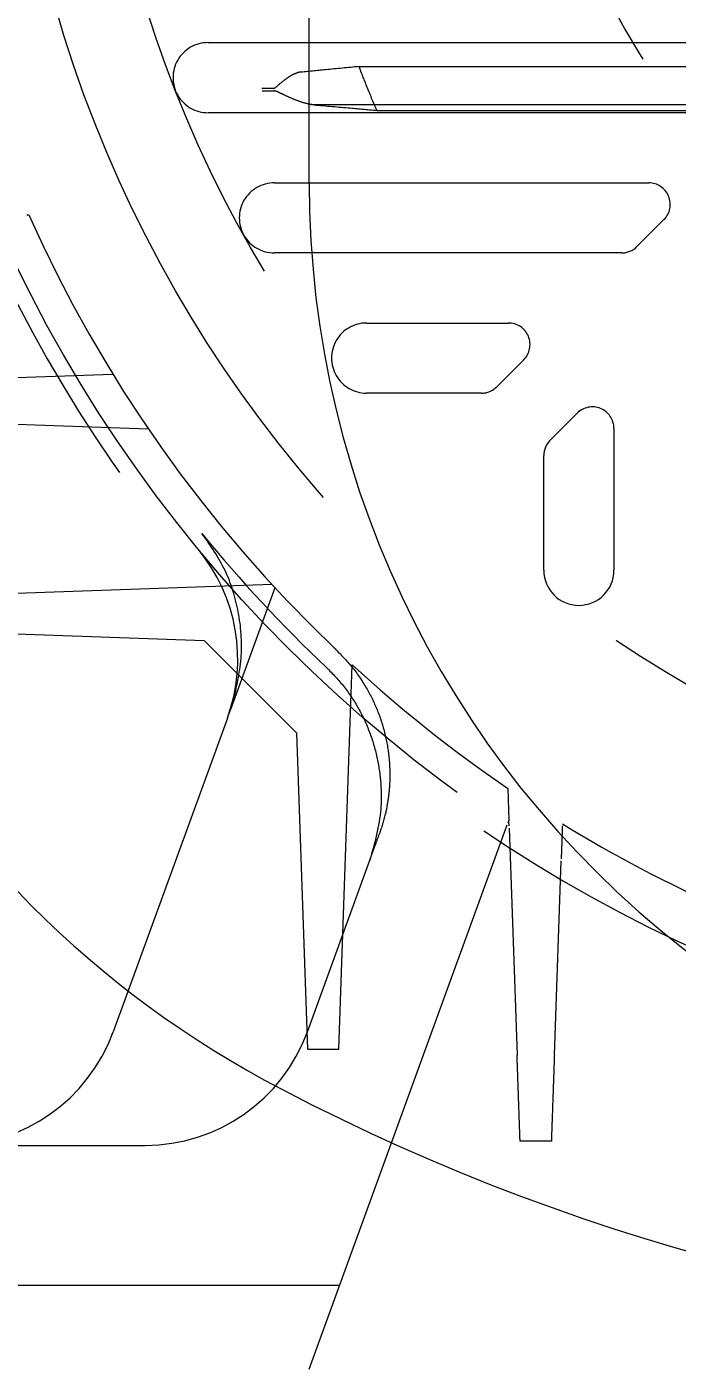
# Model space of a CAD drawing. Header units: millimetres. Extents: x 1293 to 41893, y 1011 to 26911.
# Drawn here: x 16667.7 to 16707.9, y 6665.1 to 6748 of the extents above; entities that cross this region are included whole.
import ezdxf

# ---------------------------------------------------------------- set-up
doc = ezdxf.new("R2010")
doc.units = ezdxf.units.MM
doc.header["$LTSCALE"] = 50
doc.linetypes.add('HIDDEN', pattern=[1.905, 1.27, -0.635])
doc.layers.add('CAPA_1', color=7, linetype='Continuous')
doc.styles.add('SLDTEXTSTYLE0', font='TXT', dxfattribs={"width": 0.75})
doc.dimstyles.new('SLDDIMSTYLE0', dxfattribs={"dimtxt": 100, "dimasz": 100, "dimexe": 0, "dimexo": 0.0625, "dimgap": 25, "dimtad": 2, "dimdec": 0, "dimlfac": 1.5, "dimrnd": 1e-09, "dimzin": 12, "dimdsep": 46, "dimtxsty": 'SLDTEXTSTYLE0', "dimsah": 1, "dimcen": 0.09, "dimadec": 0, "dimazin": 3, "dimtfac": 1, "dimtdec": 0, "dimtofl": 0, "dimtmove": 0, "dimatfit": 3, "dimfxl": 1, "dimfrac": 2, "dimtolj": 1, "dimtzin": 12, "dimarcsym": 0})

# ---------------------------------------------------------------- blocks, each defined once
blk = doc.blocks.new('_D_5')
at = {"layer": 'CAPA_1', "transparency": 16777216}
for p, q in [((11574.397, 7831.177), (17588.061, 7831.177)), ((17538.061, 7831.177), (17538.061, 4708.493)), ((16485.165, 4708.493), (17588.061, 4708.493))]:
    blk.add_line(p, q, dxfattribs=at)
for points in [[(17538.061, 7831.177), (17522.676, 7731.177), (17553.445, 7731.177)], [(17538.061, 4708.493), (17553.445, 4808.493), (17522.676, 4808.493)]]:
    blk.add_solid(points, dxfattribs=at)
at = {"layer": 'CAPA_1', "transparency": 16777216, "insert": (17409.154, 6122.057), "char_height": 100, "attachment_point": 1, "rotation": 90, "style": 'SLDTEXTSTYLE0'}
blk.add_mtext('4684', dxfattribs=at)
blk = doc.blocks.new('_D_14')
at = {"layer": 'CAPA_1', "transparency": 16777216}
for p, q in [((14179.915, 6343.653), (14179.915, 7568.725)), ((16745.162, 6492.001), (16745.162, 7568.725)), ((14179.915, 7518.725), (16745.162, 7518.725))]:
    blk.add_line(p, q, dxfattribs=at)
for points in [[(14179.915, 7518.725), (14279.915, 7503.341), (14279.915, 7534.11)], [(16745.162, 7518.725), (16645.162, 7534.11), (16645.162, 7503.341)]]:
    blk.add_solid(points, dxfattribs=at)
at = {"layer": 'CAPA_1', "transparency": 16777216, "insert": (15314.761, 7647.632), "char_height": 100, "attachment_point": 1, "style": 'SLDTEXTSTYLE0'}
blk.add_mtext('3848', dxfattribs=at)
blk = doc.blocks.new('_D_15')
at = {"layer": 'CAPA_1', "transparency": 16777216}
for p, q in [((6530.125, 8742.377), (6530.125, 9415.646)), ((16745.162, 6492.001), (16745.162, 9415.646)), ((6530.125, 9365.646), (16745.162, 9365.646))]:
    blk.add_line(p, q, dxfattribs=at)
for points in [[(6530.125, 9365.646), (6630.125, 9350.262), (6630.125, 9381.031)], [(16745.162, 9365.646), (16645.162, 9381.031), (16645.162, 9350.262)]]:
    blk.add_solid(points, dxfattribs=at)
at = {"layer": 'CAPA_1', "transparency": 16777216, "insert": (11452.921, 9494.553), "char_height": 100, "attachment_point": 1, "style": 'SLDTEXTSTYLE0'}
blk.add_mtext('15323', dxfattribs=at)

msp = doc.modelspace()

# ---------------------------------------------------------------- linework, layer by layer
at = {"color": 1, "linetype": 'HIDDEN', "lineweight": 18}
for p, q in [((16685.1618891, 6738.4014528), (16685.1618891, 6778.4014528)), ((16678.9146669, 6747.0681195), (16712.4527501, 6747.0681195)), ((16688.2483617, 6745.5885606), (16708.554552, 6745.5885606)), ((16682.9293848, 6744.2347862), (16682.2466021, 6744.2347862)), ((16682.248432, 6744.0893232), (16682.9919172, 6744.0893232)), ((16710.7860834, 6742.7347861), (16678.9146669, 6742.7347861)), ((16685.2952547, 6743.2385915), (16713.753263, 6743.2385915)), ((16689.3383972, 6742.8810117), (16710.7442081, 6742.8810117)), ((16683.0095225, 6738.4014528), (16706.143106, 6738.4014528)), ((16667.7214011, 6736.423873), (16667.8348712, 6736.4199105)), ((16707.0859151, 6736.1253104), (16705.4192484, 6734.4586438)), ((16704.4764393, 6734.0681195), (16683.0095225, 6734.0681195)), ((16688.7091064, 6729.7347861), (16697.4764393, 6729.7347861)), ((16698.4192484, 6727.4586438), (16696.7525817, 6725.7919771)), ((16673.0369297, 6726.5569529), (16653.2833195, 6725.8671416)), ((16695.8097727, 6725.4014528), (16688.7091064, 6725.4014528)), ((16675.2327576, 6723.1692728), (16638.4952224, 6724.4521758)), ((16700.0524134, 6722.4921455), (16701.71908, 6724.1588121)), ((16703.9952224, 6723.2160031), (16703.9952224, 6714.4486702)), ((16699.6618891, 6714.4486702), (16699.6618891, 6721.5493364)), ((16682.8658615, 6713.5634253), (16659.1087367, 6712.7338083)), ((16683.0417918, 6713.372869), (16680.3138775, 6705.877986)), ((16659.1087367, 6710.8024307), (16678.6645962, 6710.119525)), ((16678.6645962, 6710.119525), (16681.0056116, 6707.7785097)), ((16686.9942445, 6684.8483004), (16687.8238616, 6708.6054253)), ((16684.3799613, 6704.40416), (16681.0056116, 6707.7785097)), ((16680.2739729, 6705.7683489), (16680.5121104, 6706.4963523)), ((16680.1069691, 6705.3095098), (16673.04973, 6685.9199046)), ((16684.3799613, 6704.40416), (16685.062867, 6684.8483004)), ((16697.4343895, 6700.9691268), (16697.5039347, 6698.9776113)), ((16685.1618891, 6665.0681195), (16697.4080423, 6698.714149)), ((16697.5039347, 6698.9776113), (16697.4482691, 6698.8246711)), ((16697.5204774, 6698.5038906), (16698.0099562, 6684.4870528)), ((16685.04973, 6685.9199046), (16688.9144304, 6696.5380818)), ((16700.313822, 6684.4870528), (16700.7329469, 6696.4892212)), ((16685.062867, 6684.8483004), (16686.9942445, 6684.8483004)), ((16642.4952224, 6678.9014528), (16675.026342, 6678.9014528)), ((16700.1275778, 6679.1537195), (16698.1962003, 6679.1537195)), ((16687.0424019, 6670.2347861), (16649.1618891, 6670.2347861))]:
    msp.add_line(p, q, dxfattribs=at)
for radius in [86.6666667, 78.6905989, 73.3333333]:
    msp.add_circle((16745.1618891, 6770.9014528), radius, dxfattribs=at)
for centre, radius, start, end in [((16745.1618891, 6770.9014528), 87.6666667, 284.612553005, 246.148151583), ((16745.1618891, 6770.9014528), 46.5666667, 16.923767291, 220.423345957), ((16678.9146669, 6744.9014528), 2.1666667, 90, 270.000001124), ((16683.0095225, 6736.2347861), 2.1666667, 90, 270.000001124), ((16745.1618891, 6738.4014528), 60, 180, 233.783833614), ((16706.143106, 6737.0681195), 1.3333333, 315, 90), ((16745.1618891, 6770.9014528), 84.6666667, 204.032973057, 226.385763834), ((16704.4764393, 6735.4014528), 1.3333333, 270, 315), ((16688.7091064, 6727.5681195), 2.1666667, 90, 270.000001124), ((16697.4764393, 6728.4014528), 1.3333333, 315, 90), ((16695.8097727, 6726.7347861), 1.3333333, 270, 315), ((16702.6618891, 6723.2160031), 1.3333333, 0, 135), ((16700.9952224, 6721.5493364), 1.3333333, 135, 180), ((16745.1618891, 6770.9014528), 85.8717507, 219.117550008, 226.669740523), ((16670.0835811, 6708.9577247), 10.6666667, 340, 39.524503913), ((16701.8285557, 6714.4486702), 2.1666667, 180, 0), ((16712.7726407, 6738.5122045), 63.3333333, 207.561700584, 242.438299416), ((16745.1618891, 6770.9014528), 84.6666667, 227.373153803, 235.687197363), ((16745.1618891, 6770.9014528), 84.6666667, 238.412050018, 245.968700784), ((16663.026342, 6689.5681195), 10.6666667, 270, 340), ((16675.026342, 6689.5681195), 10.6666667, 270, 340), ((16745.1618891, 6800.5681195), 133.3333333, 242.438299416, 297.561700584)]:
    msp.add_arc(centre, radius, start, end, dxfattribs=at)
for points, knots in [([(16682.9293848, 6744.2347861), (16682.9478519, 6744.2374018), (16683.029444, 6744.2489583), (16683.286851, 6744.4752181), (16683.6507326, 6744.7723652), (16684.0957757, 6745.0873529), (16684.3324091, 6745.172118), (16684.4506881, 6745.214487)], [0, 0, 0, 0, 0.0284869225, 0.1258625086, 0.4997024323, 0.7499310587, 1, 1, 1, 1]), ([(16684.5502554, 6745.2309808), (16684.5314083, 6745.2288052), (16684.4977501, 6745.2249199), (16684.4650692, 6745.217675), (16684.4506881, 6745.214487)], [0, 0, 0, 0, 0.55995553349, 1, 1, 1, 1]), ([(16688.2483617, 6745.5885606), (16687.557298, 6745.522021), (16686.3232556, 6745.4032003), (16685.0920055, 6745.2836035), (16684.5502554, 6745.2309808)], [0, 0, 0, 0, 0.5599999629, 1, 1, 1, 1]), ([(16689.3383972, 6742.8810117), (16689.1273472, 6743.383313), (16688.7504679, 6744.2802902), (16688.4017846, 6745.1888072), (16688.2483617, 6745.5885606)], [0, 0, 0, 0, 0.5599934896, 1, 1, 1, 1]), ([(16685.2952547, 6743.2385915), (16685.1173832, 6743.2733002), (16684.7612867, 6743.3427867), (16684.1708919, 6743.5806874), (16683.7141626, 6743.7854821), (16683.4328413, 6743.9170603), (16683.3351699, 6743.9629477), (16683.2557152, 6743.9997516), (16683.1484018, 6744.053535), (16683.0439785, 6744.0774168), (16682.9919172, 6744.0893232)], [0, 0, 0, 0, 0.249652679, 0.4998015784, 0.7490443942, 0.8354705637, 0.8609897187, 0.8746913015, 0.9375261102, 1, 1, 1, 1]), ([(16685.3264114, 6743.2358469), (16685.3206289, 6743.2363619), (16685.3103013, 6743.2372817), (16685.2998529, 6743.2381912), (16685.2952547, 6743.2385915)], [0, 0, 0, 0, 0.5599080847, 1, 1, 1, 1]), ([(16685.3264114, 6743.2358469), (16686.0732072, 6743.1692438), (16687.4067719, 6743.0503097), (16688.7481781, 6742.9327416), (16689.3383972, 6742.8810117)], [0, 0, 0, 0, 0.5599997007, 1, 1, 1, 1]), ([(16680.5121104, 6706.4963523), (16680.7068312, 6707.3797824), (16681.0967933, 6709.1490035), (16680.8736125, 6711.8751133), (16680.0897555, 6714.4984633), (16679.054783, 6715.9827148), (16678.5380172, 6716.7238073)], [0, 0, 0, 0, 0.249906764, 0.5004813647, 0.7505884225, 1, 1, 1, 1]), ([(16686.8291315, 6709.5358775), (16686.8160184, 6709.5483465), (16686.7926022, 6709.5706126), (16686.769176, 6709.5929265), (16686.7588685, 6709.6027446)], [0, 0, 0, 0, 0.55999956134, 1, 1, 1, 1]), ([(16686.8291315, 6709.5358775), (16687.1842887, 6709.169003), (16687.9057394, 6708.4237504), (16688.758833, 6707.1361688), (16689.4382731, 6705.7325903), (16689.8933774, 6704.2783249), (16690.1434025, 6702.7367086), (16690.1647514, 6701.4363915), (16690.0512448, 6700.2919144), (16689.8697655, 6699.2783389), (16689.6334546, 6698.5545614), (16689.5035106, 6698.1565665)], [0, 0, 0, 0, 0.1234310812, 0.2507324889, 0.3722168765, 0.5006301741, 0.6189623305, 0.7503833223, 0.8151388396, 0.8983474906, 1, 1, 1, 1]), ([(16686.2364692, 6708.4374434), (16686.6110217, 6708.0510501), (16687.3590689, 6707.2793545), (16688.2427159, 6705.9207365), (16688.9263888, 6704.4589534), (16689.3873956, 6702.9062064), (16689.6151518, 6701.3094867), (16689.6403667, 6699.1454647), (16689.2051255, 6697.5821866), (16688.9144304, 6696.5380818)], [0, 0, 0, 0, 0.1249955532, 0.2496381544, 0.3749935239, 0.4995534305, 0.6250096712, 0.7495460385, 1, 1, 1, 1]), ([(16680.1069691, 6705.3095098), (16680.115841, 6705.3338852), (16680.131683, 6705.3774107), (16680.2304972, 6705.6489005), (16680.2739729, 6705.7683489)], [0, 0, 0, 0, 0.5600259559, 1, 1, 1, 1]), ([(16697.5156161, 6698.6431012), (16697.5134367, 6698.7055106), (16697.5095449, 6698.8169559), (16697.505649, 6698.9285221), (16697.5039347, 6698.9776113)], [0, 0, 0, 0, 0.560000078, 1, 1, 1, 1]), ([(16700.8083589, 6698.6487388), (16700.7950988, 6698.2690172), (16700.7714199, 6697.5909429), (16700.7478456, 6696.9158649), (16700.737473, 6696.6188306)], [0, 0, 0, 0, 0.5599999973, 1, 1, 1, 1]), ([(16688.9144304, 6696.5380818), (16689.0242801, 6696.8398914), (16689.2204404, 6697.3788373), (16689.4170169, 6697.918927), (16689.5035106, 6698.1565665)], [0, 0, 0, 0, 0.5599999965, 1, 1, 1, 1]), ([(16698.1962003, 6679.1537195), (16698.1948056, 6679.1936585), (16698.1919094, 6679.2765952), (16698.1680093, 6679.9610032), (16698.1279149, 6681.1091575), (16698.0729528, 6682.683066), (16698.0304035, 6683.9015176), (16698.0099562, 6684.4870528)], [0, 0, 0, 0, 0.1767612948, 0.367059274, 0.563454108, 0.7902149165, 1, 1, 1, 1]), ([(16700.313822, 6684.4870528), (16700.2966037, 6683.9939874), (16700.2608521, 6682.9701953), (16700.2102132, 6681.5200872), (16700.1654311, 6680.2376954), (16700.1336446, 6679.3274499), (16700.1295468, 6679.2101035), (16700.1275778, 6679.1537195)], [0, 0, 0, 0, 0.1768650566, 0.36723940543, 0.56364750614, 0.79033567147, 1, 1, 1, 1])]:
    msp.add_open_spline(points, degree=3, knots=knots, dxfattribs=at)

# ---------------------------------------------------------------- dimensions: what is measured, and where the dimension line sits
at = {"layer": 'CAPA_1'}
for base, p1, picture, middle in [((16745.1618891, 9365.6463094), (6530.1246702, 8678.8772747), '_D_15', (11637.6432797, 9365.6463094)), ((16745.1618891, 7518.725443), (14179.9148163, 6280.1529069), '_D_14', (15462.5383527, 7518.725443))]:
    dim = msp.add_linear_dim(base=base, p1=p1, p2=(16745.1618891, 6428.5014528), dimstyle='SLDDIMSTYLE0', dxfattribs=at)
    dim.commit()
    dim.dimension.update_dxf_attribs({"geometry": picture, "text_midpoint": middle, "dimtype": 160})
dim = msp.add_linear_dim(base=(17538.0605071, 4708.4929069), p1=(11510.8968592, 7831.1769069), p2=(16421.6646746, 4708.4929069), angle=90, dimstyle='SLDDIMSTYLE0', dxfattribs=at)
dim.commit()
dim.dimension.update_dxf_attribs({"geometry": '_D_5', "text_midpoint": (17538.0605071, 6269.8349069), "dimtype": 160})

doc.saveas('drawing.dxf')
